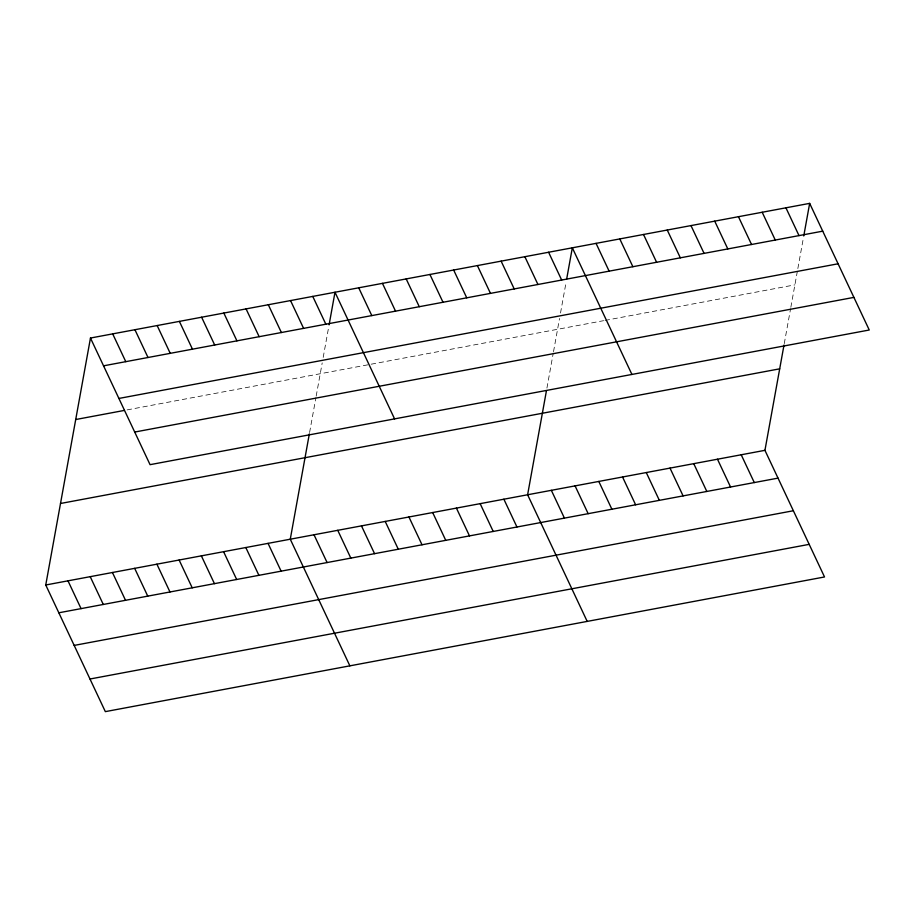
<?xml version="1.0" encoding="UTF-8"?>
<svg xmlns="http://www.w3.org/2000/svg" width="915" height="915" viewBox="0 0 915 915"><rect width="100%" height="100%" fill="white"/><g stroke="black" fill="none" stroke-linecap="round" stroke-linejoin="round"><path stroke-width="0.69" stroke-dasharray="4.58 3.43" d="M309.59 432.521L315.927 397.533M316.178 396.138L322.206 362.878M323.189 357.445L328.84 326.197M546.93 388.074L553.255 353.099M553.518 351.692L559.534 318.431M560.518 312.999L566.179 281.763M784.258 343.64L790.594 308.652M790.846 307.257L797.354 271.286M797.846 268.564L803.507 237.328M127.116 409.897L603.637 320.673M605.032 320.41L794.895 284.862"/><path stroke-width="1.37" d="M784.006 345.035L764.94 450.329L824.529 576.965L105.339 711.63L45.75 584.994L90.471 338.035L809.661 203.37L869.25 330.006L150.06 464.671L90.471 338.035M309.339 433.916L290.272 539.21L349.873 665.846M329.091 324.848L334.993 292.24L394.582 418.887M546.415 390.877L527.612 494.763L587.201 621.411M566.671 279.052L572.321 247.805L631.922 374.452M803.759 235.967L809.661 203.37M103.544 365.828L822.734 231.163M118.893 398.448L838.083 263.783M75.705 419.528L124.337 410.423M134.711 432.052L853.901 297.386M60.504 503.49L779.694 368.825M45.75 584.994L764.94 450.329M58.834 612.787L778.024 478.122M74.184 645.407L793.374 510.742M89.99 679.01L809.18 544.356M785.928 207.808L799.001 235.613M762.195 212.257L775.268 240.05M738.451 216.695L751.535 244.499M714.718 221.144L727.802 248.937M690.985 225.582L704.07 253.386M667.252 230.031L680.337 257.824M643.519 234.48L656.604 262.273M741.207 454.766L754.292 482.571M619.787 238.918L632.871 266.711M717.474 459.216L730.559 487.009M596.054 243.367L609.138 271.16M693.742 463.653L706.826 491.458M670.009 468.103L683.093 495.896M548.588 252.254L561.673 280.047M646.276 472.552L659.349 500.345M524.855 256.692L537.94 284.496M622.543 476.99L635.616 504.783M501.123 261.141L514.207 288.934M598.81 481.439L611.883 509.232M477.39 265.579L490.474 293.383M575.077 485.876L588.151 513.67M453.657 270.028L466.741 297.821M551.345 490.326L564.418 518.119M429.924 274.466L443.009 302.27M406.191 278.915L419.276 306.708M503.879 499.213L516.952 527.006M382.459 283.353L395.532 311.157M480.146 503.65L493.219 531.455M358.726 287.802L371.799 315.595M456.413 508.1L469.487 535.893M432.669 512.537L445.754 540.342M312.758 296.403L325.843 324.207M408.936 516.986L422.021 544.78M290.535 300.566L303.608 328.371M385.204 521.424L398.288 549.229M268.301 304.729L281.385 332.534M361.471 525.873L374.555 553.667M246.078 308.893L259.151 336.686M337.738 530.311L350.822 558.116M223.843 313.056L236.928 340.849M314.005 534.76L327.09 562.553M201.609 317.219L214.693 345.012M179.386 321.382L192.459 349.175M268.049 543.361L281.122 571.166M157.151 325.546L170.236 353.339M245.815 547.525L258.899 575.329M134.928 329.709L148.001 357.502M223.592 551.688L236.665 579.492M112.694 333.872L125.778 361.665M201.357 555.851L214.442 583.656M179.123 560.014L192.207 587.807M156.9 564.178L169.973 591.971M134.665 568.341L147.75 596.134M112.442 572.504L125.515 600.297M90.208 576.667L103.292 604.46M67.984 580.831L81.058 608.624"/></g></svg>
